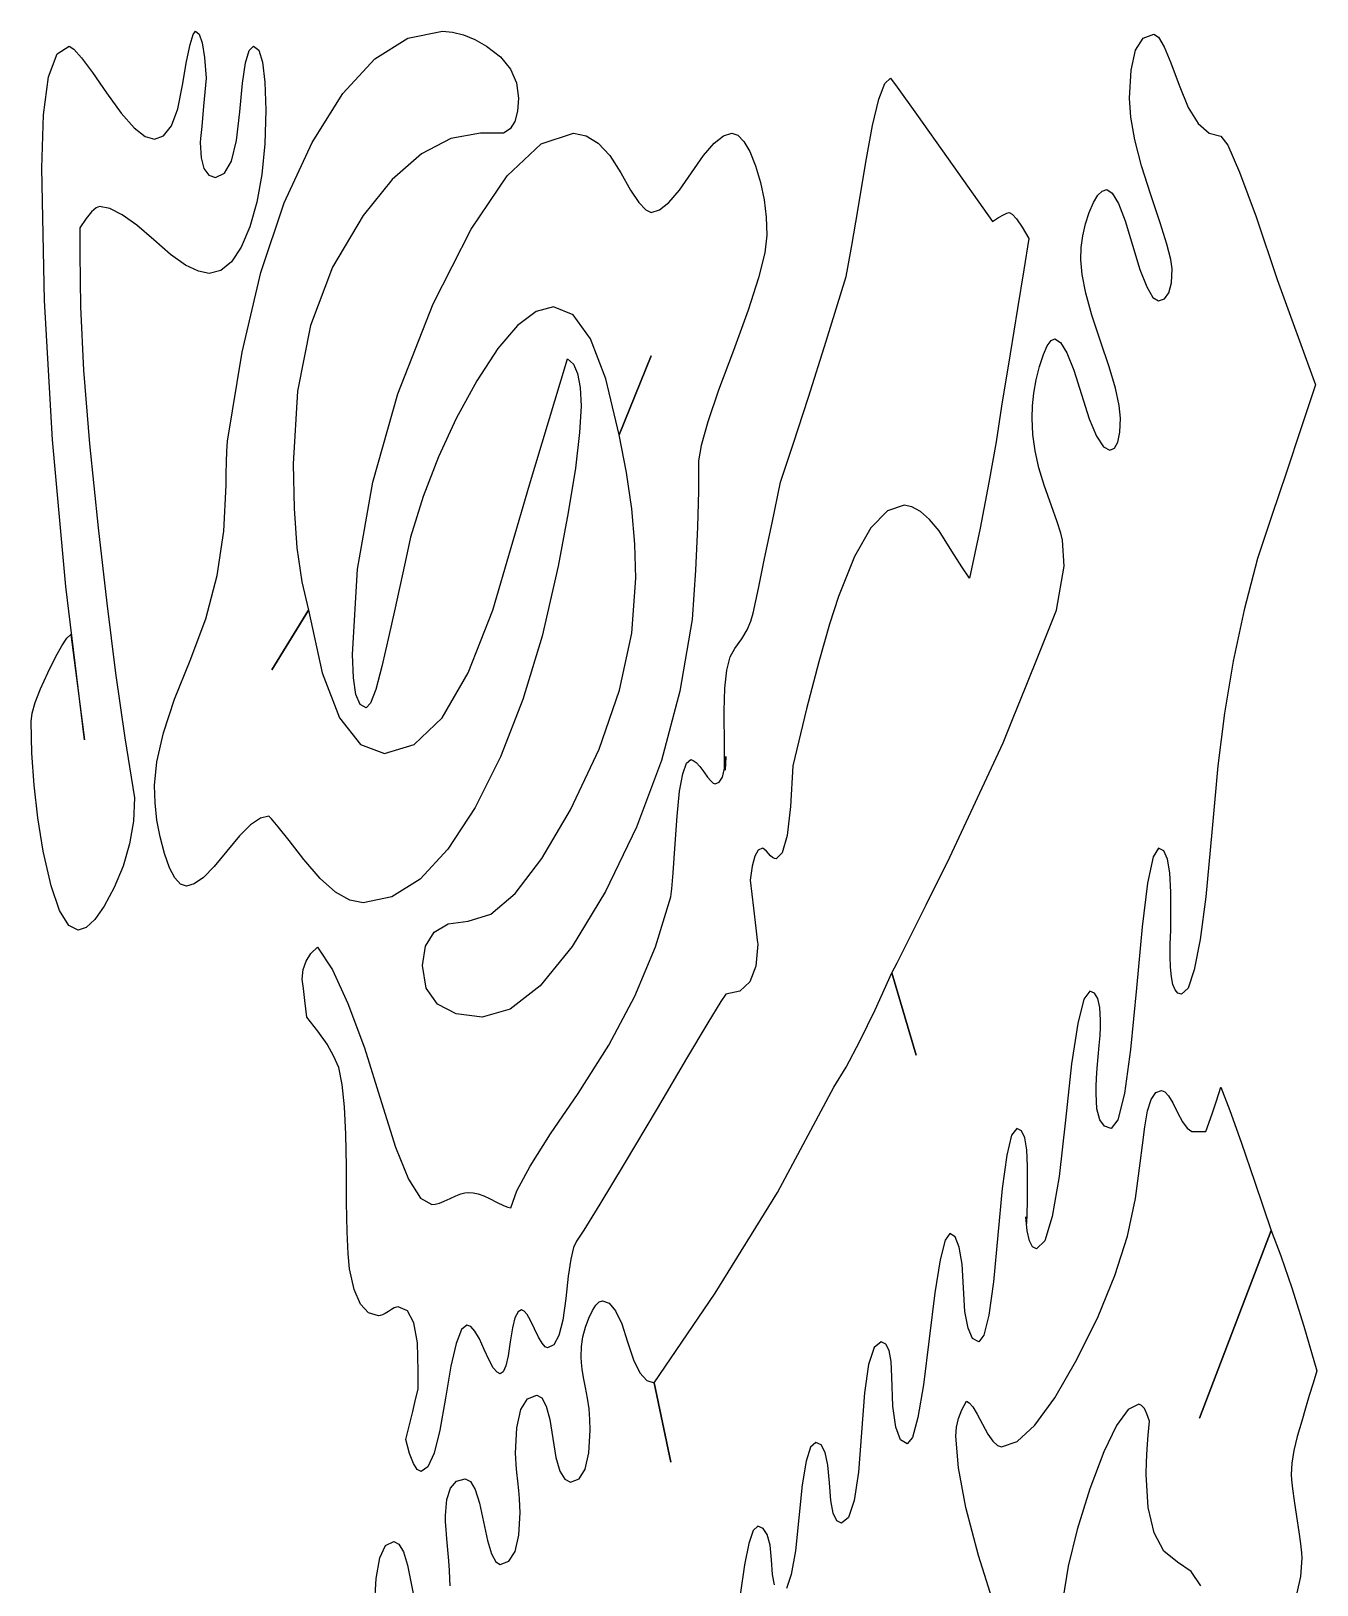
# Model space of a CAD drawing. Extents: x 0.3 to 28.6, y -6 to 24.
# Drawn here: x 0.36 to 13.55, y 8.1 to 24.03 of the extents above; entities that cross this region are included whole.
import ezdxf

# ---------------------------------------------------------------- set-up
doc = ezdxf.new("R2010")
doc.units = 0
doc.layers.get('0').update_dxf_attribs({"linetype": 'CONTINUOUS'})

msp = doc.modelspace()

# ---------------------------------------------------------------- linework, layer by layer
at = {"linetype": 'CONTINUOUS'}
for points in [[(2.765625, 23.21875), (2.765625, 23.21875), (2.755371, 22.874512), (2.724609, 22.560547), (2.67334, 22.276855), (2.601562, 22.023438), (2.601562, 22.023438), (2.51416, 21.814941), (2.416016, 21.666016), (2.307129, 21.57666), (2.1875, 21.546875), (2.1875, 21.546875), (2.075684, 21.568359), (1.943359, 21.632812), (1.790527, 21.740234), (1.617188, 21.890625), (1.617188, 21.890625), (1.444824, 22.041016), (1.294922, 22.148438), (1.16748, 22.212891), (1.0625, 22.234375), (1.0625, 22.234375), (1.026367, 22.220703), (0.980469, 22.179688), (0.924805, 22.111328), (0.859375, 22.015625), (0.859375, 21.75), (0.859375, 21.75), (0.865234, 21.205078), (0.898438, 20.554688), (0.958984, 19.798828), (1.046875, 18.9375), (1.046875, 18.9375), (1.134766, 18.166992), (1.226562, 17.449219), (1.322266, 16.78418), (1.421875, 16.171875), (1.421875, 16.171875), (1.408691, 15.932617), (1.369141, 15.699219), (1.303223, 15.47168), (1.210938, 15.25), (1.210938, 15.25), (1.108887, 15.058594), (1.013672, 14.921875), (0.925293, 14.839844), (0.84375, 14.8125), (0.84375, 14.8125), (0.745117, 14.863281), (0.652344, 15.015625), (0.56543, 15.269531), (0.484375, 15.625), (0.484375, 15.625), (0.429688, 15.96582), (0.390625, 16.300781), (0.367188, 16.629883), (0.359375, 16.953125), (0.359375, 16.953125), (0.370117, 17.037109), (0.402344, 17.148438), (0.456055, 17.287109), (0.53125, 17.453125), (0.53125, 17.453125), (0.610352, 17.612305), (0.675781, 17.730469), (0.727539, 17.807617), (0.765625, 17.84375), (0.90625, 16.765625), (0.90625, 16.765625), (0.714844, 18.338867), (0.578125, 19.839844), (0.496094, 21.268555), (0.46875, 22.625), (0.46875, 22.625), (0.486328, 23.171875), (0.539062, 23.5625), (0.626953, 23.796875), (0.75, 23.875), (0.75, 23.875), (0.797363, 23.845215), (0.876953, 23.755859), (0.98877, 23.606934), (1.132812, 23.398438), (1.132812, 23.398438), (1.283691, 23.189941), (1.416016, 23.041016), (1.529785, 22.95166), (1.625, 22.921875), (1.625, 22.921875), (1.719238, 22.956543), (1.798828, 23.060547), (1.86377, 23.233887), (1.914062, 23.476562), (1.914062, 23.476562), (1.95459, 23.719238), (1.990234, 23.892578), (2.020996, 23.996582), (2.046875, 24.03125), (2.046875, 24.03125), (2.083008, 24.000977), (2.113281, 23.910156), (2.137695, 23.758789), (2.15625, 23.546875), (2.15625, 23.546875), (2.128906, 23.259766), (2.109375, 23.054688), (2.097656, 22.931641), (2.09375, 22.890625), (2.09375, 22.890625), (2.103516, 22.733398), (2.132812, 22.621094), (2.181641, 22.553711), (2.25, 22.53125), (2.25, 22.53125), (2.341797, 22.573242), (2.414062, 22.699219), (2.466797, 22.90918), (2.5, 23.203125), (2.5, 23.203125), (2.526367, 23.49707), (2.558594, 23.707031), (2.59668, 23.833008), (2.640625, 23.875), (2.640625, 23.875), (2.695312, 23.833984), (2.734375, 23.710938), (2.757812, 23.505859), (2.765625, 23.21875)], [(6, 20.1875), (6, 20.1875), (5.985352, 19.915039), (5.941406, 19.550781), (5.868164, 19.094727), (5.765625, 18.546875), (5.765625, 18.546875), (5.601074, 17.82959), (5.404297, 17.177734), (5.175293, 16.591309), (4.914062, 16.070312), (4.914062, 16.070312), (4.634277, 15.643066), (4.349609, 15.337891), (4.060059, 15.154785), (3.765625, 15.09375), (3.765625, 15.09375), (3.62793, 15.121582), (3.480469, 15.205078), (3.323242, 15.344238), (3.15625, 15.539062), (3.15625, 15.539062), (3.004883, 15.733887), (2.894531, 15.873047), (2.825195, 15.956543), (2.796875, 15.984375), (2.796875, 15.984375), (2.711426, 15.961914), (2.611328, 15.894531), (2.496582, 15.782227), (2.367188, 15.625), (2.367188, 15.625), (2.23877, 15.467773), (2.126953, 15.355469), (2.031738, 15.288086), (1.953125, 15.265625), (1.953125, 15.265625), (1.89209, 15.286621), (1.833984, 15.349609), (1.778809, 15.45459), (1.726562, 15.601562), (1.726562, 15.601562), (1.682129, 15.770996), (1.650391, 15.943359), (1.631348, 16.118652), (1.625, 16.296875), (1.625, 16.296875), (1.647949, 16.541016), (1.716797, 16.835938), (1.831543, 17.181641), (1.992188, 17.578125), (1.992188, 17.578125), (2.152832, 18.006836), (2.267578, 18.449219), (2.336426, 18.905273), (2.359375, 19.375), (2.359375, 19.375), (2.360352, 19.49707), (2.363281, 19.613281), (2.368164, 19.723633), (2.375, 19.828125), (2.375, 19.828125), (2.522949, 20.740234), (2.716797, 21.554688), (2.956543, 22.271484), (3.242188, 22.890625), (3.242188, 22.890625), (3.557129, 23.389648), (3.884766, 23.746094), (4.225098, 23.959961), (4.578125, 24.03125), (4.578125, 24.03125), (4.682617, 24.021484), (4.792969, 23.992188), (4.90918, 23.943359), (5.03125, 23.875), (5.03125, 23.875), (5.174805, 23.765625), (5.277344, 23.640625), (5.338867, 23.5), (5.359375, 23.34375), (5.359375, 23.34375), (5.349609, 23.209961), (5.320312, 23.105469), (5.271484, 23.030273), (5.203125, 22.984375), (5.203125, 22.984375), (5.200195, 22.984375), (5.160156, 22.984375), (5.083008, 22.984375), (4.96875, 22.984375), (4.96875, 22.984375), (4.665039, 22.931641), (4.363281, 22.773438), (4.063477, 22.509766), (3.765625, 22.140625), (3.765625, 22.140625), (3.451172, 21.612305), (3.226562, 21.011719), (3.091797, 20.338867), (3.046875, 19.59375), (3.046875, 19.59375), (3.056641, 19.136719), (3.085938, 18.734375), (3.134766, 18.386719), (3.203125, 18.09375), (2.828125, 17.484375), (3.203125, 18.09375), (3.203125, 18.09375), (3.345703, 17.451172), (3.523438, 16.992188), (3.736328, 16.716797), (3.984375, 16.625), (3.984375, 16.625), (4.288086, 16.716797), (4.574219, 16.992188), (4.842773, 17.451172), (5.09375, 18.09375), (5.09375, 18.09375), (5.282227, 18.735352), (5.472656, 19.378906), (5.665039, 20.024414), (5.859375, 20.671875), (5.859375, 20.671875), (5.920898, 20.618164), (5.964844, 20.519531), (5.991211, 20.375977), (6, 20.1875)], [(10.59375, 21.90625), (10.59375, 21.90625), (10.541016, 21.582031), (10.476562, 21.1875), (10.400391, 20.722656), (10.3125, 20.1875), (10.3125, 20.1875), (10.3125, 20.1875), (10.256836, 19.819336), (10.183594, 19.402344), (10.092773, 18.936523), (9.984375, 18.421875), (9.984375, 18.421875), (9.90625, 18.540039), (9.828125, 18.660156), (9.75, 18.782227), (9.671875, 18.90625), (9.671875, 18.90625), (9.573242, 19.022461), (9.480469, 19.105469), (9.393555, 19.155273), (9.3125, 19.171875), (9.3125, 19.171875), (9.141602, 19.113281), (8.972656, 18.9375), (8.805664, 18.644531), (8.640625, 18.234375), (8.640625, 18.234375), (8.546875, 17.950195), (8.4375, 17.566406), (8.3125, 17.083008), (8.171875, 16.5), (8.171875, 16.5), (8.149414, 16.083008), (8.113281, 15.785156), (8.063477, 15.606445), (8, 15.546875), (8, 15.546875), (7.983398, 15.550293), (7.964844, 15.560547), (7.944336, 15.577637), (7.921875, 15.601562), (7.921875, 15.601562), (7.900391, 15.625488), (7.882812, 15.642578), (7.869141, 15.652832), (7.859375, 15.65625), (7.859375, 15.65625), (7.816406, 15.635742), (7.78125, 15.574219), (7.753906, 15.47168), (7.734375, 15.328125), (7.734375, 15.328125), (7.768555, 15.041016), (7.792969, 14.835938), (7.807617, 14.712891), (7.8125, 14.671875), (7.8125, 14.671875), (7.791992, 14.446289), (7.730469, 14.285156), (7.62793, 14.188477), (7.484375, 14.15625), (7.484375, 14.15625), (7.43457, 14.083008), (7.300781, 13.863281), (7.083008, 13.49707), (6.78125, 12.984375), (6.78125, 12.984375), (6.442383, 12.418945), (6.191406, 12.003906), (6.02832, 11.739258), (5.953125, 11.625), (5.953125, 11.625), (5.922852, 11.559082), (5.894531, 11.439453), (5.868164, 11.266113), (5.84375, 11.039062), (5.84375, 11.039062), (5.814453, 10.816895), (5.773438, 10.658203), (5.720703, 10.562988), (5.65625, 10.53125), (5.65625, 10.53125), (5.630371, 10.543457), (5.599609, 10.580078), (5.563965, 10.641113), (5.523438, 10.726562), (5.523438, 10.726562), (5.48291, 10.812012), (5.447266, 10.873047), (5.416504, 10.909668), (5.390625, 10.921875), (5.390625, 10.921875), (5.354004, 10.901367), (5.322266, 10.839844), (5.29541, 10.737305), (5.273438, 10.59375), (5.273438, 10.59375), (5.252441, 10.450195), (5.228516, 10.347656), (5.20166, 10.286133), (5.171875, 10.265625), (5.171875, 10.265625), (5.138184, 10.28125), (5.099609, 10.328125), (5.056152, 10.40625), (5.007812, 10.515625), (5.007812, 10.515625), (4.958496, 10.625), (4.912109, 10.703125), (4.868652, 10.75), (4.828125, 10.765625), (4.828125, 10.765625), (4.773438, 10.71875), (4.71875, 10.578125), (4.664062, 10.34375), (4.609375, 10.015625), (4.609375, 10.015625), (4.552734, 9.6875), (4.492188, 9.453125), (4.427734, 9.3125), (4.359375, 9.265625), (4.359375, 9.265625), (4.320312, 9.286133), (4.28125, 9.347656), (4.242188, 9.450195), (4.203125, 9.59375), (4.203125, 9.59375), (4.240234, 9.743164), (4.273438, 9.878906), (4.302734, 10.000977), (4.328125, 10.109375), (4.328125, 10.296875), (4.328125, 10.296875), (4.321289, 10.583984), (4.285156, 10.789062), (4.219727, 10.912109), (4.125, 10.953125), (4.125, 10.953125), (4.106934, 10.950195), (4.083984, 10.941406), (4.056152, 10.926758), (4.023438, 10.90625), (4.023438, 10.90625), (3.990723, 10.885742), (3.962891, 10.871094), (3.939941, 10.862305), (3.921875, 10.859375), (3.921875, 10.859375), (3.821289, 10.889648), (3.738281, 10.980469), (3.672852, 11.131836), (3.625, 11.34375), (3.625, 11.34375), (3.611328, 11.49707), (3.601562, 11.722656), (3.595703, 12.020508), (3.59375, 12.390625), (3.59375, 12.390625), (3.588867, 12.723633), (3.574219, 13.003906), (3.549805, 13.231445), (3.515625, 13.40625), (3.515625, 13.40625), (3.46582, 13.520508), (3.394531, 13.644531), (3.301758, 13.77832), (3.1875, 13.921875), (3.1875, 13.921875), (3.166992, 14.092773), (3.152344, 14.214844), (3.143555, 14.288086), (3.140625, 14.3125), (3.140625, 14.3125), (3.150391, 14.40918), (3.179688, 14.496094), (3.228516, 14.573242), (3.296875, 14.640625), (3.296875, 14.640625), (3.449219, 14.40625), (3.609375, 14.0625), (3.777344, 13.609375), (3.953125, 13.046875), (3.953125, 13.046875), (4.09668, 12.588867), (4.230469, 12.261719), (4.354492, 12.06543), (4.46875, 12), (4.46875, 12), (4.503906, 12.003906), (4.546875, 12.015625), (4.597656, 12.035156), (4.65625, 12.0625), (4.65625, 12.0625), (4.714844, 12.089844), (4.765625, 12.109375), (4.808594, 12.121094), (4.84375, 12.125), (4.84375, 12.125), (4.892578, 12.121094), (4.945312, 12.109375), (5.001953, 12.089844), (5.0625, 12.0625), (5.0625, 12.0625), (5.140625, 12.021484), (5.203125, 11.992188), (5.25, 11.974609), (5.28125, 11.96875), (5.28125, 11.96875), (5.341797, 12.141602), (5.476562, 12.394531), (5.685547, 12.727539), (5.96875, 13.140625), (5.96875, 13.140625), (6.286133, 13.635742), (6.550781, 14.136719), (6.762695, 14.643555), (6.921875, 15.15625), (6.921875, 15.15625), (6.931641, 15.237305), (6.945312, 15.402344), (6.962891, 15.651367), (6.984375, 15.984375), (6.984375, 15.984375), (7.010742, 16.237305), (7.042969, 16.417969), (7.081055, 16.526367), (7.125, 16.5625), (7.125, 16.5625), (7.150879, 16.554688), (7.181641, 16.53125), (7.217285, 16.492188), (7.257812, 16.4375), (7.257812, 16.4375), (7.297363, 16.382812), (7.330078, 16.34375), (7.355957, 16.320312), (7.375, 16.3125), (7.375, 16.3125), (7.416992, 16.330078), (7.449219, 16.382812), (7.47168, 16.470703), (7.484375, 16.59375), (7.484375, 16.59375), (7.477539, 16.453125), (7.472656, 16.484375), (7.469727, 16.6875), (7.46875, 17.0625), (7.46875, 17.0625), (7.475586, 17.295898), (7.496094, 17.480469), (7.530273, 17.616211), (7.578125, 17.703125), (7.578125, 17.703125), (7.648438, 17.801758), (7.703125, 17.894531), (7.742188, 17.981445), (7.765625, 18.0625), (7.765625, 18.0625), (7.818359, 18.316406), (7.882812, 18.625), (7.958984, 18.988281), (8.046875, 19.40625), (8.046875, 19.40625), (8.176758, 19.795898), (8.332031, 20.277344), (8.512695, 20.850586), (8.71875, 21.515625), (8.71875, 21.515625), (8.737305, 21.606445), (8.777344, 21.832031), (8.838867, 22.192383), (8.921875, 22.6875), (8.921875, 22.6875), (8.990234, 23.063477), (9.054688, 23.332031), (9.115234, 23.493164), (9.171875, 23.546875), (9.171875, 23.546875), (9.243164, 23.455078), (9.441406, 23.179688), (9.766602, 22.720703), (10.21875, 22.078125), (10.21875, 22.078125), (10.282227, 22.119141), (10.332031, 22.148438), (10.368164, 22.166016), (10.390625, 22.171875), (10.390625, 22.171875), (10.420898, 22.155273), (10.464844, 22.105469), (10.522461, 22.022461), (10.59375, 21.90625)], [(7.90625, 21.9375), (7.90625, 21.9375), (7.884766, 21.758301), (7.820312, 21.501953), (7.712891, 21.168457), (7.5625, 20.757812), (7.5625, 20.757812), (7.411133, 20.350098), (7.300781, 20.025391), (7.231445, 19.783691), (7.203125, 19.625), (7.203125, 19.625), (7.205078, 19.318359), (7.195312, 18.945312), (7.173828, 18.505859), (7.140625, 18), (7.140625, 18), (7.014648, 17.263184), (6.824219, 16.552734), (6.569336, 15.868652), (6.25, 15.210938), (6.25, 15.210938), (5.907227, 14.646973), (5.582031, 14.244141), (5.274414, 14.002441), (4.984375, 13.921875), (4.984375, 13.921875), (4.717773, 13.955078), (4.527344, 14.054688), (4.413086, 14.220703), (4.375, 14.453125), (4.375, 14.453125), (4.404297, 14.651367), (4.492188, 14.792969), (4.638672, 14.87793), (4.84375, 14.90625), (4.84375, 14.90625), (5.073242, 14.977539), (5.324219, 15.191406), (5.59668, 15.547852), (5.890625, 16.046875), (5.890625, 16.046875), (6.18457, 16.669922), (6.394531, 17.273438), (6.520508, 17.857422), (6.5625, 18.421875), (6.5625, 18.421875), (6.551758, 18.771484), (6.519531, 19.132812), (6.46582, 19.505859), (6.390625, 19.890625), (6.71875, 20.703125), (6.390625, 19.890625), (6.390625, 19.890625), (6.254883, 20.464844), (6.097656, 20.875), (5.918945, 21.121094), (5.71875, 21.203125), (5.71875, 21.203125), (5.540527, 21.155762), (5.349609, 21.013672), (5.145996, 20.776855), (4.929688, 20.445312), (4.929688, 20.445312), (4.720215, 20.061035), (4.537109, 19.666016), (4.380371, 19.260254), (4.25, 18.84375), (4.25, 18.84375), (4.195312, 18.587891), (4.140625, 18.335938), (4.085938, 18.087891), (4.03125, 17.84375), (4.03125, 17.84375), (3.958008, 17.515625), (3.894531, 17.28125), (3.84082, 17.140625), (3.796875, 17.09375), (3.796875, 17.09375), (3.735352, 17.12793), (3.691406, 17.230469), (3.665039, 17.401367), (3.65625, 17.640625), (3.65625, 17.640625), (3.708008, 18.515625), (3.863281, 19.40625), (4.12207, 20.3125), (4.484375, 21.234375), (4.484375, 21.234375), (4.873047, 22), (5.242188, 22.546875), (5.591797, 22.875), (5.921875, 22.984375), (5.921875, 22.984375), (6.051758, 22.958984), (6.175781, 22.882812), (6.293945, 22.755859), (6.40625, 22.578125), (6.40625, 22.578125), (6.507812, 22.400391), (6.59375, 22.273438), (6.664062, 22.197266), (6.71875, 22.171875), (6.71875, 22.171875), (6.803223, 22.197266), (6.900391, 22.273438), (7.010254, 22.400391), (7.132812, 22.578125), (7.132812, 22.578125), (7.255371, 22.755859), (7.365234, 22.882812), (7.462402, 22.958984), (7.546875, 22.984375), (7.546875, 22.984375), (7.608887, 22.963379), (7.669922, 22.900391), (7.72998, 22.79541), (7.789062, 22.648438), (7.789062, 22.648438), (7.840332, 22.478027), (7.876953, 22.302734), (7.898926, 22.122559), (7.90625, 21.9375)]]:
    msp.add_lwpolyline(points, close=True, dxfattribs=at)
for points in [[(4.65625, 8.09375), (4.654785, 8.163574), (4.650391, 8.248047), (4.643066, 8.347168), (4.632812, 8.460938), (4.632812, 8.460938), (4.622559, 8.57373), (4.615234, 8.669922), (4.61084, 8.749512), (4.609375, 8.8125), (4.609375, 8.8125), (4.62207, 8.976562), (4.660156, 9.09375), (4.723633, 9.164062), (4.8125, 9.1875), (4.8125, 9.1875), (4.865234, 9.160156), (4.914062, 9.078125), (4.958984, 8.941406), (5, 8.75), (5, 8.75), (5.040039, 8.558594), (5.082031, 8.421875), (5.125977, 8.339844), (5.171875, 8.3125), (5.171875, 8.3125), (5.260742, 8.345703), (5.324219, 8.445312), (5.362305, 8.611328), (5.375, 8.84375), (5.375, 8.84375), (5.373535, 8.910645), (5.369141, 8.986328), (5.361816, 9.070801), (5.351562, 9.164062), (5.351562, 9.164062), (5.341309, 9.255371), (5.333984, 9.333984), (5.32959, 9.399902), (5.328125, 9.453125), (5.328125, 9.453125), (5.341797, 9.712891), (5.382812, 9.898438), (5.451172, 10.009766), (5.546875, 10.046875), (5.546875, 10.046875), (5.598145, 10.019043), (5.642578, 9.935547), (5.680176, 9.796387), (5.710938, 9.601562), (5.710938, 9.601562), (5.742676, 9.406738), (5.783203, 9.267578), (5.83252, 9.184082), (5.890625, 9.15625), (5.890625, 9.15625), (5.979492, 9.189453), (6.042969, 9.289062), (6.081055, 9.455078), (6.09375, 9.6875), (6.09375, 9.6875), (6.09082, 9.796875), (6.082031, 9.90625), (6.067383, 10.015625), (6.046875, 10.125), (6.046875, 10.125), (6.026367, 10.226562), (6.011719, 10.3125), (6.00293, 10.382812), (6, 10.4375), (6, 10.4375), (6.004883, 10.544434), (6.019531, 10.646484), (6.043945, 10.743652), (6.078125, 10.835938), (6.078125, 10.835938), (6.116211, 10.914551), (6.152344, 10.970703), (6.186523, 11.004395), (6.21875, 11.015625), (6.21875, 11.015625), (6.287598, 10.989258), (6.353516, 10.910156), (6.416504, 10.77832), (6.476562, 10.59375), (6.476562, 10.59375), (6.537598, 10.40918), (6.603516, 10.277344), (6.674316, 10.198242), (6.75, 10.171875), (6.921875, 9.359375), (6.75, 10.171875), (7.375, 11.09375), (7.375, 11.09375), (8.015625, 12.125), (8.015625, 12.125), (8.59375, 13.203125), (8.59375, 13.203125), (8.59375, 13.203125), (8.71875, 13.411133), (8.859375, 13.675781), (9.015625, 13.99707), (9.1875, 14.375), (9.4375, 13.53125), (9.1875, 14.375), (9.1875, 14.375), (9.242188, 14.478516), (9.359375, 14.710938), (9.539062, 15.072266), (9.78125, 15.5625), (9.78125, 15.5625), (10.328125, 16.734375), (10.328125, 16.734375), (10.328125, 16.734375), (10.432617, 16.989258), (10.558594, 17.300781), (10.706055, 17.668945), (10.875, 18.09375), (10.875, 18.09375), (10.953125, 18.546875), (10.9375, 18.8125), (10.9375, 18.8125), (10.919922, 18.882812), (10.882812, 19), (10.826172, 19.164062), (10.75, 19.375), (10.75, 19.375), (10.695312, 19.552734), (10.65625, 19.726562), (10.632812, 19.896484), (10.625, 20.0625), (10.625, 20.0625), (10.629883, 20.189453), (10.644531, 20.320312), (10.668945, 20.455078), (10.703125, 20.59375), (10.703125, 20.59375), (10.742188, 20.716797), (10.78125, 20.804688), (10.820312, 20.857422), (10.859375, 20.875), (10.859375, 20.875), (10.91748, 20.839355), (10.982422, 20.732422), (11.054199, 20.554199), (11.132812, 20.304688), (11.132812, 20.304688), (11.212402, 20.055176), (11.287109, 19.876953), (11.356934, 19.77002), (11.421875, 19.734375), (11.421875, 19.734375), (11.469727, 19.754883), (11.503906, 19.816406), (11.524414, 19.918945), (11.53125, 20.0625), (11.53125, 20.0625), (11.518555, 20.193848), (11.480469, 20.369141), (11.416992, 20.588379), (11.328125, 20.851562), (11.328125, 20.851562), (11.239258, 21.117676), (11.175781, 21.345703), (11.137695, 21.535645), (11.125, 21.6875), (11.125, 21.6875), (11.130371, 21.811523), (11.146484, 21.933594), (11.17334, 22.053711), (11.210938, 22.171875), (11.210938, 22.171875), (11.254395, 22.274414), (11.298828, 22.347656), (11.344238, 22.391602), (11.390625, 22.40625), (11.390625, 22.40625), (11.448242, 22.370605), (11.511719, 22.263672), (11.581055, 22.085449), (11.65625, 21.835938), (11.65625, 21.835938), (11.731445, 21.586426), (11.800781, 21.408203), (11.864258, 21.30127), (11.921875, 21.265625), (11.921875, 21.265625), (11.983398, 21.286133), (12.027344, 21.347656), (12.053711, 21.450195), (12.0625, 21.59375), (12.0625, 21.59375), (12.048828, 21.687988), (12.007812, 21.845703), (11.939453, 22.066895), (11.84375, 22.351562), (11.84375, 22.351562), (11.748047, 22.650879), (11.679688, 22.916016), (11.638672, 23.146973), (11.625, 23.34375), (11.625, 23.34375), (11.640625, 23.630859), (11.6875, 23.835938), (11.765625, 23.958984), (11.875, 24), (11.875, 24), (11.92041, 23.967285), (11.978516, 23.869141), (12.049316, 23.705566), (12.132812, 23.476562), (12.132812, 23.476562), (12.227051, 23.247559), (12.330078, 23.083984), (12.441895, 22.98584), (12.5625, 22.953125), (12.5625, 22.953125), (12.633789, 22.861328), (12.753906, 22.585938), (12.922852, 22.126953), (13.140625, 21.484375), (13.140625, 21.484375), (13.53125, 20.40625), (13.53125, 20.40625), (13.382812, 19.955078), (13.234375, 19.507812), (13.085938, 19.064453), (12.9375, 18.625), (12.9375, 18.625), (12.800781, 18.099609), (12.6875, 17.570312), (12.597656, 17.037109), (12.53125, 16.5), (12.53125, 16.5), (12.5, 16.158203), (12.46875, 15.820312), (12.4375, 15.486328), (12.40625, 15.15625), (12.40625, 15.15625), (12.349609, 14.71875), (12.289062, 14.40625), (12.224609, 14.21875), (12.15625, 14.15625), (12.15625, 14.15625), (12.120605, 14.16748), (12.091797, 14.201172), (12.069824, 14.257324), (12.054688, 14.335938), (12.054688, 14.335938), (12.04541, 14.433105), (12.041016, 14.544922), (12.041504, 14.671387), (12.046875, 14.8125), (12.046875, 14.8125), (12.046875, 14.995117), (12.046875, 15.121094), (12.046875, 15.19043), (12.046875, 15.203125), (12.046875, 15.203125), (12.039062, 15.401367), (12.015625, 15.542969), (11.976562, 15.62793), (11.921875, 15.65625), (11.921875, 15.65625), (11.866699, 15.566406), (11.810547, 15.296875), (11.753418, 14.847656), (11.695312, 14.21875), (11.695312, 14.21875), (11.635254, 13.589844), (11.572266, 13.140625), (11.506348, 12.871094), (11.4375, 12.78125), (11.4375, 12.78125), (11.369141, 12.803711), (11.320312, 12.871094), (11.291016, 12.983398), (11.28125, 13.140625), (11.28125, 13.140625), (11.282715, 13.210938), (11.287109, 13.296875), (11.294434, 13.398438), (11.304688, 13.515625), (11.304688, 13.515625), (11.314941, 13.632812), (11.322266, 13.734375), (11.32666, 13.820312), (11.328125, 13.890625), (11.328125, 13.890625), (11.321289, 14.020508), (11.300781, 14.113281), (11.266602, 14.168945), (11.21875, 14.1875), (11.21875, 14.1875), (11.15625, 14.10498), (11.09375, 13.857422), (11.03125, 13.444824), (10.96875, 12.867188), (10.96875, 12.867188), (10.90332, 12.289551), (10.832031, 11.876953), (10.754883, 11.629395), (10.671875, 11.546875), (10.671875, 11.546875), (10.629883, 11.567383), (10.597656, 11.628906), (10.575195, 11.731445), (10.5625, 11.875), (10.5625, 11.875), (10.569336, 11.807617), (10.574219, 11.871094), (10.577148, 12.06543), (10.578125, 12.390625), (10.578125, 12.390625), (10.571289, 12.561523), (10.550781, 12.683594), (10.516602, 12.756836), (10.46875, 12.78125), (10.46875, 12.78125), (10.415527, 12.712891), (10.365234, 12.507812), (10.317871, 12.166016), (10.273438, 11.6875), (10.273438, 11.6875), (10.229004, 11.208984), (10.181641, 10.867188), (10.131348, 10.662109), (10.078125, 10.59375), (10.078125, 10.59375), (10.015625, 10.628418), (9.96875, 10.732422), (9.9375, 10.905762), (9.921875, 11.148438), (9.921875, 11.148438), (9.907227, 11.391113), (9.878906, 11.564453), (9.836914, 11.668457), (9.78125, 11.703125), (9.78125, 11.703125), (9.73291, 11.635742), (9.681641, 11.433594), (9.627441, 11.09668), (9.570312, 10.625), (9.570312, 10.625), (9.512207, 10.15332), (9.455078, 9.816406), (9.398926, 9.614258), (9.34375, 9.546875), (9.34375, 9.546875), (9.275391, 9.589844), (9.226562, 9.71875), (9.197266, 9.933594), (9.1875, 10.234375), (9.1875, 10.234375), (9.180664, 10.391602), (9.160156, 10.503906), (9.125977, 10.571289), (9.078125, 10.59375), (9.078125, 10.59375), (9.006836, 10.535645), (8.949219, 10.361328), (8.905273, 10.070801), (8.875, 9.664062), (8.875, 9.664062), (8.844727, 9.257324), (8.800781, 8.966797), (8.743164, 8.79248), (8.671875, 8.734375), (8.671875, 8.734375), (8.623047, 8.760254), (8.585938, 8.837891), (8.560547, 8.967285), (8.546875, 9.148438), (8.546875, 9.148438), (8.532227, 9.32959), (8.503906, 9.458984), (8.461914, 9.536621), (8.40625, 9.5625), (8.40625, 9.5625), (8.354492, 9.51416), (8.308594, 9.369141), (8.268555, 9.127441), (8.234375, 8.789062), (8.234375, 8.789062), (8.199219, 8.450684), (8.15625, 8.208984), (8.105469, 8.063965)], [(10.257812, 7.828125), (10.07666, 8.40332), (9.947266, 8.894531), (9.869629, 9.301758), (9.84375, 9.625), (9.84375, 9.625), (9.850586, 9.717773), (9.871094, 9.808594), (9.905273, 9.897461), (9.953125, 9.984375), (9.953125, 9.984375), (9.980957, 9.969727), (10.017578, 9.925781), (10.062988, 9.852539), (10.117188, 9.75), (10.117188, 9.75), (10.17334, 9.647461), (10.224609, 9.574219), (10.270996, 9.530273), (10.3125, 9.515625), (10.3125, 9.515625), (10.472168, 9.571777), (10.654297, 9.740234), (10.858887, 10.020996), (11.085938, 10.414062), (11.085938, 10.414062), (11.302246, 10.854004), (11.474609, 11.275391), (11.603027, 11.678223), (11.6875, 12.0625), (11.6875, 12.0625), (11.710938, 12.243164), (11.734375, 12.425781), (11.757812, 12.610352), (11.78125, 12.796875), (11.78125, 12.796875), (11.80957, 12.960938), (11.847656, 13.078125), (11.895508, 13.148438), (11.953125, 13.171875), (11.953125, 13.171875), (11.986816, 13.157715), (12.025391, 13.115234), (12.068848, 13.044434), (12.117188, 12.945312), (12.117188, 12.945312), (12.16748, 12.848145), (12.216797, 12.783203), (12.265137, 12.750488), (12.3125, 12.75), (12.40625, 12.75), (12.40625, 12.75), (12.439453, 12.836914), (12.476562, 12.941406), (12.517578, 13.063477), (12.5625, 13.203125), (12.5625, 13.203125), (12.65332, 12.964844), (12.769531, 12.640625), (12.911133, 12.230469), (13.078125, 11.734375), (12.34375, 9.8125), (13.078125, 11.734375), (13.078125, 11.734375), (13.177734, 11.474609), (13.289062, 11.148438), (13.412109, 10.755859), (13.546875, 10.296875), (13.546875, 10.296875), (13.546875, 10.296875), (13.507812, 10.170898), (13.46875, 10.042969), (13.429688, 9.913086), (13.390625, 9.78125), (13.390625, 9.78125), (13.342773, 9.624023), (13.308594, 9.480469), (13.288086, 9.350586), (13.28125, 9.234375), (13.28125, 9.234375), (13.284668, 9.178223), (13.294922, 9.087891), (13.312012, 8.963379), (13.335938, 8.804688), (13.335938, 8.804688), (13.359863, 8.645996), (13.376953, 8.521484), (13.387207, 8.431152), (13.390625, 8.375), (13.390625, 8.375), (13.378418, 8.188965), (13.341797, 8.021484)], [(12.357422, 8.091797), (12.257324, 8.237793), (12.117188, 8.335938), (12.117188, 8.335938), (11.977051, 8.447754), (11.876953, 8.634766), (11.816895, 8.896973), (11.796875, 9.234375), (11.796875, 9.234375), (11.798828, 9.362305), (11.804688, 9.496094), (11.814453, 9.635742), (11.828125, 9.78125), (11.828125, 9.78125), (11.803711, 9.856445), (11.777344, 9.910156), (11.749023, 9.942383), (11.71875, 9.953125), (11.71875, 9.953125), (11.611328, 9.898926), (11.492188, 9.736328), (11.361328, 9.465332), (11.21875, 9.085938), (11.21875, 9.085938), (11.088867, 8.671387), (10.996094, 8.294922), (10.94043, 7.956543)], [(7.984375, 8.101562), (7.964844, 8.208984), (7.953125, 8.359375), (7.953125, 8.359375), (7.938477, 8.509766), (7.910156, 8.617188), (7.868164, 8.681641), (7.8125, 8.703125), (7.8125, 8.703125), (7.766113, 8.65918), (7.720703, 8.527344), (7.67627, 8.307617), (7.632812, 8)], [(3.882812, 7.875), (3.897949, 8.168945), (3.935547, 8.378906), (3.995605, 8.504883), (4.078125, 8.546875), (4.078125, 8.546875), (4.130371, 8.52002), (4.177734, 8.439453), (4.220215, 8.305176), (4.257812, 8.117188), (4.257812, 8.117188), (4.294434, 7.929199)]]:
    msp.add_lwpolyline(points, dxfattribs=at)

doc.saveas('drawing.dxf')
